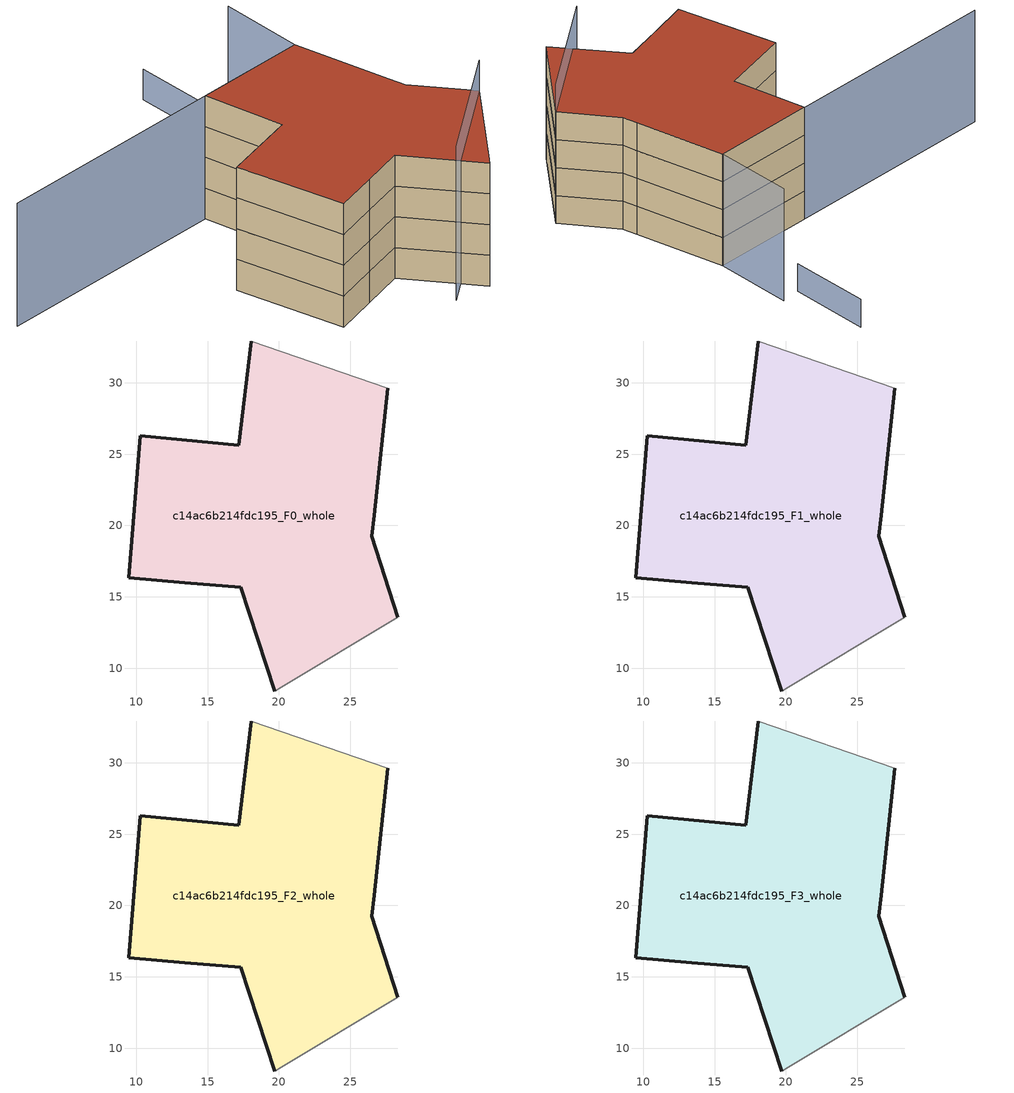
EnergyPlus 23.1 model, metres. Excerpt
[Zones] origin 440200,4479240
c14ac6b214fdc195_F0_whole
 floor ground (EU_floor_Construction): 27.64,29.63 26.68,20.7 26.52,19.25 28.34,13.58 20.17,8.67 19.71,8.4 17.32,15.67 13.41,16 9.47,16.33 10.3,26.28 17.2,25.62 18.07,32.93 z0
 wall outside (EU_wall_Construction): 28.34,13.58 26.52,19.25 26.68,20.7 27.64,29.63 / 18.07,32.93 17.2,25.62 10.3,26.28 9.47,16.33 13.41,16 17.32,15.67 19.71,8.4 z0:3
 wall adiabatic (EU_wall_Construction): 27.64,29.63 18.07,32.93 / 19.71,8.4 20.17,8.67 28.34,13.58 z0:3
c14ac6b214fdc195_F1_whole
 floor to c14ac6b214fdc195_F0_whole (EU_floor_Construction): 27.64,29.63 26.68,20.7 26.52,19.25 28.34,13.58 20.17,8.67 19.71,8.4 17.32,15.67 13.41,16 9.47,16.33 10.3,26.28 17.2,25.62 18.07,32.93 z3
 wall outside (EU_wall_Construction): 28.34,13.58 26.52,19.25 26.68,20.7 27.64,29.63 / 18.07,32.93 17.2,25.62 10.3,26.28 9.47,16.33 13.41,16 17.32,15.67 19.71,8.4 z3:6
 wall adiabatic (EU_wall_Construction): 27.64,29.63 18.07,32.93 / 19.71,8.4 20.17,8.67 28.34,13.58 z3:6
c14ac6b214fdc195_F2_whole
 floor to c14ac6b214fdc195_F1_whole (EU_floor_Construction): 27.64,29.63 26.68,20.7 26.52,19.25 28.34,13.58 20.17,8.67 19.71,8.4 17.32,15.67 13.41,16 9.47,16.33 10.3,26.28 17.2,25.62 18.07,32.93 z6
 wall outside (EU_wall_Construction): 28.34,13.58 26.52,19.25 26.68,20.7 27.64,29.63 / 18.07,32.93 17.2,25.62 10.3,26.28 9.47,16.33 13.41,16 17.32,15.67 19.71,8.4 z6:9
 wall adiabatic (EU_wall_Construction): 27.64,29.63 18.07,32.93 / 19.71,8.4 20.17,8.67 28.34,13.58 z6:9
c14ac6b214fdc195_F3_whole
 floor to c14ac6b214fdc195_F2_whole (EU_floor_Construction): 27.64,29.63 26.68,20.7 26.52,19.25 28.34,13.58 20.17,8.67 19.71,8.4 17.32,15.67 13.41,16 9.47,16.33 10.3,26.28 17.2,25.62 18.07,32.93 z9
 wall outside (EU_wall_Construction): 28.34,13.58 26.52,19.25 26.68,20.7 27.64,29.63 / 18.07,32.93 17.2,25.62 10.3,26.28 9.47,16.33 13.41,16 17.32,15.67 19.71,8.4 z9:12
 wall adiabatic (EU_wall_Construction): 27.64,29.63 18.07,32.93 / 19.71,8.4 20.17,8.67 28.34,13.58 z9:12
 roof outside (EU_roof_Construction): 28.34,13.58 26.52,19.25 26.68,20.7 27.64,29.63 18.07,32.93 17.2,25.62 10.3,26.28 9.47,16.33 13.41,16 17.32,15.67 19.71,8.4 20.17,8.67 z12
shading: 30.1,36.79 27.64,29.63 / 27.64,29.63 -1.96,39.78 z0:12; 30.75,44.68 28.3,37.32 z0:3; 16.79,9.93 28.34,13.58 z0:15
[Building]
EU S2 Campaign: North Axis=0; Terrain=City; Solar Distribution=FullExterior
[Site:Location]
Madrid: Latitude=40.5; Longitude=-3.5; Time Zone=1; Elevation=609
[SizingPeriod:WeatherFileDays]
AnnualSizingPeriod: Begin Month=1; Begin Day of Month=1; End Month=12; End Day of Month=31; Day of Week for Start Day=Monday; Use Weather File Daylight Saving Period=No; Use Weather File Rain and Snow Indicators=No
[MATERIAL]
EU_InternalMass_Material: Roughness=MediumRough; Thickness=0.1; Conductivity=1; Density=1800; Specific Heat=900; Thermal Absorptance=0.9; Solar Absorptance=0.7; Visible Absorptance=0.7
[MATERIAL:NOMASS] Roughness=MediumRough; Thermal Absorptance=0.9; Solar Absorptance=0.7; Visible Absorptance=0.7
Name | Thermal Resistance
EU_wall_NoMass | 1.60022
EU_roof_NoMass | 1.57597
EU_floor_NoMass | 0.470652
[CONSTRUCTION]
EU_wall_Construction: EU_wall_NoMass
EU_roof_Construction: EU_roof_NoMass
EU_floor_Construction: EU_floor_NoMass
EU_InternalMass_Construction: EU_InternalMass_Material
[ZONE] Type=1; Multiplier=1; Ceiling Height=autocalculate; Floor Area=autocalculate; Part of Total Floor Area=Yes
Name | Volume
c14ac6b214fdc195_F0_whole | 824.8
c14ac6b214fdc195_F1_whole; c14ac6b214fdc195_F2_whole; c14ac6b214fdc195_F3_whole | 824.799
[INTERNALMASS] Construction=EU_InternalMass_Construction; Surface Area=274.933
Name | Zone or ZoneList
c14ac6b214fdc195_F0_whole_EU_InternalMass | c14ac6b214fdc195_F0_whole
c14ac6b214fdc195_F1_whole_EU_InternalMass | c14ac6b214fdc195_F1_whole
c14ac6b214fdc195_F2_whole_EU_InternalMass | c14ac6b214fdc195_F2_whole
c14ac6b214fdc195_F3_whole_EU_InternalMass | c14ac6b214fdc195_F3_whole
[OTHEREQUIPMENT] Fuel Type=Electricity; Design Level Calculation Method=Watts/Area; Power per Zone Floor Area=1; Fraction Latent=0; Fraction Radiant=0; Fraction Lost=0; Carbon Dioxide Generation Rate=0; EndUse Subcategory=EU_Step8_InternalGains
Name | Zone or ZoneList or Space or SpaceList | Schedule
EU_Step8_InternalGain_c14ac6b214fdc195_F0_whole_f000 | c14ac6b214fdc195_F0_whole | EU_Step8_GainSchedule_c14ac6b214fdc195_F0_whole_f000
EU_Step8_InternalGain_c14ac6b214fdc195_F1_whole_f000 | c14ac6b214fdc195_F1_whole | EU_Step8_GainSchedule_c14ac6b214fdc195_F1_whole_f000
EU_Step8_InternalGain_c14ac6b214fdc195_F2_whole_f000 | c14ac6b214fdc195_F2_whole | EU_Step8_GainSchedule_c14ac6b214fdc195_F2_whole_f000
EU_Step8_InternalGain_c14ac6b214fdc195_F3_whole_f000 | c14ac6b214fdc195_F3_whole | EU_Step8_GainSchedule_c14ac6b214fdc195_F3_whole_f000
[ZONEVENTILATION:DESIGNFLOWRATE] Schedule=EU_AlwaysOn; Design Flow Rate Calculation Method=AirChanges/Hour; Air Changes per Hour=0.480704; Ventilation Type=Natural; Fan Pressure Rise=0; Fan Total Efficiency=1; Constant Term Coefficient=1; Temperature Term Coefficient=0; Velocity Term Coefficient=0; Velocity Squared Term Coefficient=0; Minimum Indoor Temperature=-100; Maximum Indoor Temperature=100; Delta Temperature=-100; Minimum Outdoor Temperature=-100; Maximum Outdoor Temperature=100; Maximum Wind Speed=40
Name | Zone or ZoneList or Space or SpaceList
EU_ConstantAir_c14ac6b214fdc195_F0_whole | c14ac6b214fdc195_F0_whole
EU_ConstantAir_c14ac6b214fdc195_F1_whole | c14ac6b214fdc195_F1_whole
EU_ConstantAir_c14ac6b214fdc195_F2_whole | c14ac6b214fdc195_F2_whole
EU_ConstantAir_c14ac6b214fdc195_F3_whole | c14ac6b214fdc195_F3_whole
[HVACTEMPLATE:THERMOSTAT] Constant Heating Setpoint=20; Constant Cooling Setpoint=50
EU_HeatOnly_c14ac6b214fdc195_F0_whole; EU_HeatOnly_c14ac6b214fdc195_F1_whole; EU_HeatOnly_c14ac6b214fdc195_F2_whole; EU_HeatOnly_c14ac6b214fdc195_F3_whole
[HVACTEMPLATE:ZONE:IDEALLOADSAIRSYSTEM] System Availability Schedule=EU_AlwaysOn; Maximum Heating Supply Air Temperature=50; Minimum Cooling Supply Air Temperature=13; Maximum Heating Supply Air Humidity Ratio=0.0156; Minimum Cooling Supply Air Humidity Ratio=0.0077; Heating Limit=NoLimit; Cooling Limit=NoLimit; Heating Availability Schedule=EU_AlwaysOn; Cooling Availability Schedule=EU_CoolingOff; Dehumidification Control Type=ConstantSensibleHeatRatio; Cooling Sensible Heat Ratio=0.7; Dehumidification Setpoint=60; Humidification Control Type=None; Humidification Setpoint=30; Outdoor Air Method=None; Outdoor Air Flow Rate per Person=0.00944; Outdoor Air Flow Rate per Zone Floor Area=0; Outdoor Air Flow Rate per Zone=0; Demand Controlled Ventilation Type=None; Outdoor Air Economizer Type=NoEconomizer; Heat Recovery Type=None; Sensible Heat Recovery Effectiveness=0.7; Latent Heat Recovery Effectiveness=0.65
Name | Template Thermostat
c14ac6b214fdc195_F0_whole | EU_HeatOnly_c14ac6b214fdc195_F0_whole
c14ac6b214fdc195_F1_whole | EU_HeatOnly_c14ac6b214fdc195_F1_whole
c14ac6b214fdc195_F2_whole | EU_HeatOnly_c14ac6b214fdc195_F2_whole
c14ac6b214fdc195_F3_whole | EU_HeatOnly_c14ac6b214fdc195_F3_whole
[SIZING:ZONE] Zone Cooling Design Supply Air Temperature Input Method=SupplyAirTemperature; Zone Cooling Design Supply Air Temperature=13; Zone Heating Design Supply Air Temperature Input Method=SupplyAirTemperature; Zone Heating Design Supply Air Temperature=50; Zone Cooling Design Supply Air Humidity Ratio=0.008; Zone Heating Design Supply Air Humidity Ratio=0.008; Cooling Design Air Flow Method=DesignDay; Cooling Design Air Flow Rate=0; Cooling Minimum Air Flow per Zone Floor Area=0.000762; Cooling Minimum Air Flow=0; Cooling Minimum Air Flow Fraction=0.2; Heating Design Air Flow Method=DesignDay; Heating Design Air Flow Rate=0; Heating Maximum Air Flow per Zone Floor Area=0.002032; Heating Maximum Air Flow=0.141576; Heating Maximum Air Flow Fraction=0.3; Account for Dedicated Outdoor Air System=No; Dedicated Outdoor Air System Control Strategy=NeutralSupplyAir; Dedicated Outdoor Air Low Setpoint Temperature for Design=autosize; Dedicated Outdoor Air High Setpoint Temperature for Design=autosize; Zone Load Sizing Method=Sensible Load Only No Latent Load; Zone Latent Cooling Design Supply Air Humidity Ratio Input Method=HumidityRatioDifference; Zone Cooling Design Supply Air Humidity Ratio Difference=0.005; Zone Latent Heating Design Supply Air Humidity Ratio Input Method=HumidityRatioDifference; Zone Humidification Design Supply Air Humidity Ratio Difference=0.005
c14ac6b214fdc195_F0_whole; c14ac6b214fdc195_F1_whole; c14ac6b214fdc195_F2_whole; c14ac6b214fdc195_F3_whole
[SCHEDULE:CONSTANT]
Name | Hourly Value
EU_AlwaysOn | 1
EU_CoolingOff | 0
[SCHEDULE:FILE] Column Number=1; Rows to Skip at Top=0; Number of Hours of Data=8760; Column Separator=Comma; Interpolate to Timestep=No; Minutes per Item=60; Adjust Schedule for Daylight Savings=Yes
Name | File
EU_Step8_GainSchedule_c14ac6b214fdc195_F0_whole_f000 | ../../schedules/c14ac6b214fdc195/c14ac6b214fdc195_F0_whole_f000_gain.csv
EU_Step8_GainSchedule_c14ac6b214fdc195_F1_whole_f000 | ../../schedules/c14ac6b214fdc195/c14ac6b214fdc195_F1_whole_f000_gain.csv
EU_Step8_GainSchedule_c14ac6b214fdc195_F2_whole_f000 | ../../schedules/c14ac6b214fdc195/c14ac6b214fdc195_F2_whole_f000_gain.csv
EU_Step8_GainSchedule_c14ac6b214fdc195_F3_whole_f000 | ../../schedules/c14ac6b214fdc195/c14ac6b214fdc195_F3_whole_f000_gain.csv
